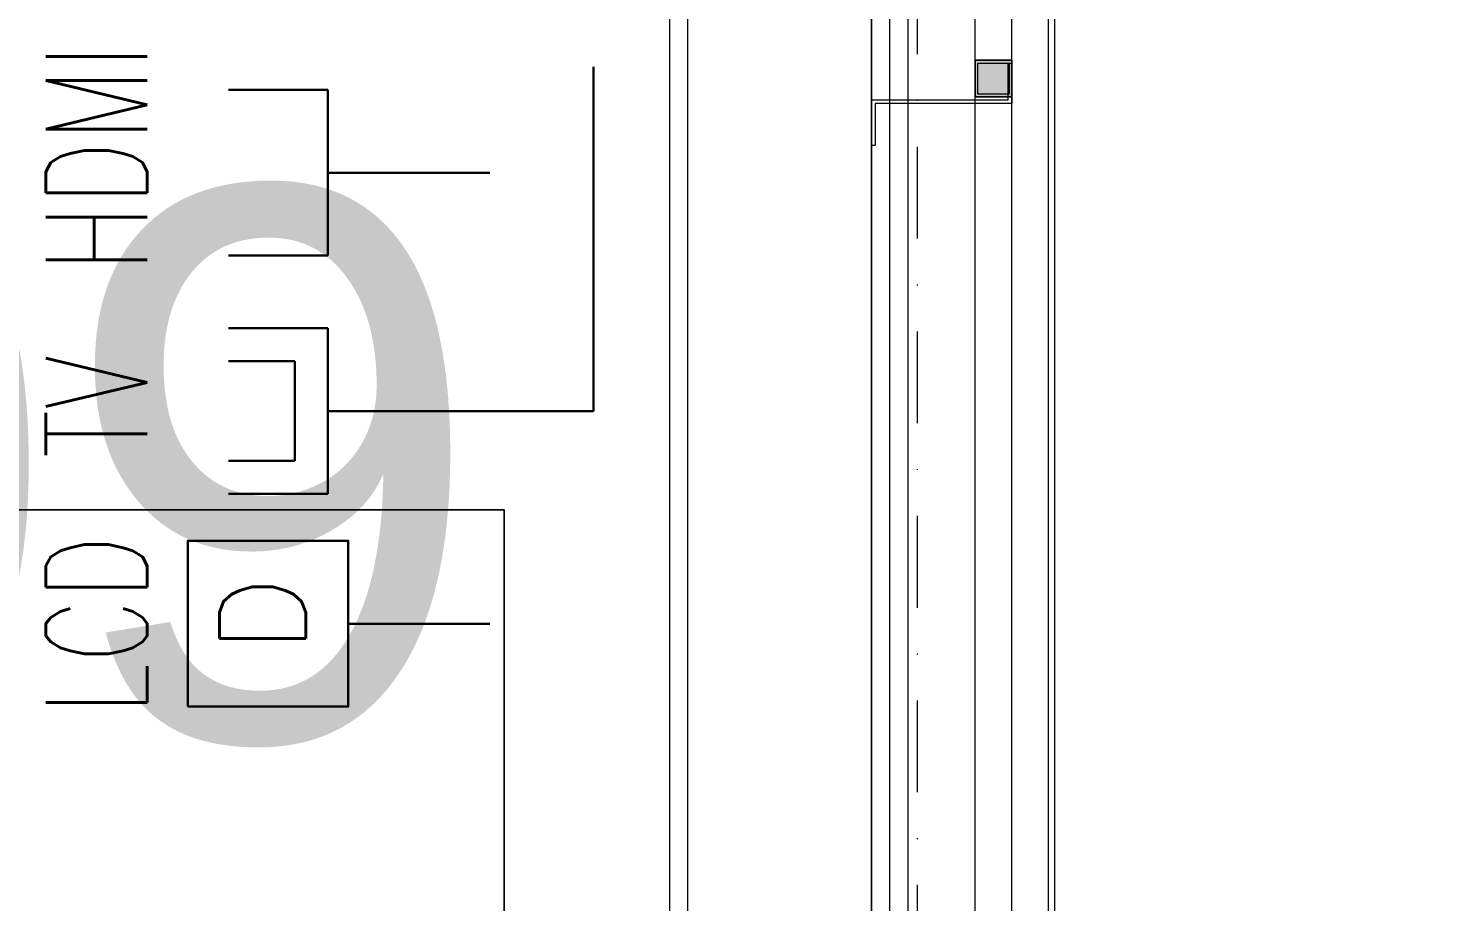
# Model space of a CAD drawing. Extents: x -9058 to 11890, y 0 to 8114.
# Drawn here: x 9763.3 to 9918.4, y 2579.7 to 2674.8 of the extents above; entities that cross this region are included whole.
import ezdxf
from ezdxf.enums import TextEntityAlignment as Align

# ---------------------------------------------------------------- set-up
doc = ezdxf.new("R2010")
doc.units = 0
doc.header["$LTSCALE"] = 10
doc.header["$MEASUREMENT"] = 0
doc.linetypes.add('CENTER', pattern=[2, 1.25, -0.25, 0.25, -0.25])
doc.linetypes.add('DASHDOT', pattern=[1, 0.5, -0.25, 0, -0.25])
doc.layers.get('0').update_dxf_attribs({"color": 9, "lineweight": 9})
for name, color, linetype, lineweight in [('00', 9, 'Continuous', 9), ('05', 9, 'Continuous', 9), ('06D', 9, 'Continuous', 9), ('10', 9, 'Continuous', 9), ('14', 9, 'Continuous', 9), ('21_mahal200', 9, 'Continuous', 9), ('21_mahal200 @ 20', 9, 'Continuous', 9), ('24', 9, 'DASHDOT', 9), ('33', 9, 'BATTING', 9), ('E-DATA LCD EKRAN', 7, 'Continuous', 30), ('E-DATA PRİZİ (RJ45)', 7, 'Continuous', 30), ('E-KABLO', 7, 'Continuous', 30), ('E-YAZI', 7, 'Continuous', 30)]:
    doc.layers.add(name, color=color, linetype=linetype, lineweight=lineweight)
doc.styles.add('Arial', font='arial.ttf', dxfattribs={"height": 2.5})
doc.styles.add('E-YAZI', font='txttw.shx')
doc.styles.add('MuuM_TEXT-STANDART', font='ARIALN.TTF')
doc.linetypes.add('BATTING', pattern='A,0.0001,-0.1,[134,ltypeshp.shx,S=0.1,R=0,X=-0.1,Y=0],-0.2,[134,ltypeshp.shx,S=0.1,R=180,X=0.1,Y=0],-0.1', length=0.4001)

# ---------------------------------------------------------------- blocks, each defined once
blk = doc.blocks.new('p-mek')
at = {"color": 6}
blk.add_lwpolyline([(210.29, -281.08, -0.000027), (210.29, -1029.08, 0.400031)], format="xyb", dxfattribs=at)
blk = doc.blocks.new('p-s-profil')
at = {"layer": '10'}
blk.add_lwpolyline([(9, 15.3), (4.6, 15.3), (4.6, 0.4), (0, 0.4), (0, 0), (5, 0), (5, 14.9), (9, 14.9), (9, 15.3)], dxfattribs=at)
blk.add_lwpolyline([(9, 15.3), (4.6, 15.3), (4.6, 0.4), (0, 0.4), (0, 0), (5, 0), (5, 14.9), (9, 14.9), (9, 15.3)], dxfattribs=at)
blk = doc.blocks.new('p-kutu_profil_40x40')
h = blk.add_hatch(color=256)
h.dxf.hatch_style = 1
h.paths.add_polyline_path([(0, 0), (4, 0), (4, 4), (0, 4)])
h = blk.add_hatch(color=255)
h.dxf.hatch_style = 1
h.paths.add_polyline_path([(0, 0), (4, 0), (4, 4), (0, 4)])
blk.add_lwpolyline([(0, 0), (4, 0), (4, 4), (0, 4)], close=True)
at = {"layer": '10'}
for points in [[(0, 4), (4, 4), (4, 0), (0, 0)], [(0, 4), (4, 4), (4, 0), (0, 0)], [(0, 0), (4, 0), (4, 4), (0, 4)], [(0.3, 3.7), (3.7, 3.7), (3.7, 0.3), (0.3, 0.3)], [(0.3, 3.7), (3.7, 3.7), (3.7, 0.3), (0.3, 0.3)]]:
    blk.add_lwpolyline(points, close=True, dxfattribs=at)
blk = doc.blocks.new('p-porsche_mobilya')
blk.add_lwpolyline([(0, 0), (0, 140), (65, 140), (65, 95)])
blk.add_lwpolyline([(65, 95), (65, 140), (0, 140), (0, 0), (235, 0), (235, 95)], close=True)
blk = doc.blocks.new('0a_roomno2')
at = {"style": 'Arial'}
blk.add_attdef('ODANO', (0, 1.505), '', height=3, dxfattribs=at)
blk.add_attdef('MEKANADI', text='', height=3, dxfattribs=at).set_placement((0.525, -4.75), align=Align.BOTTOM_LEFT)
at = {"style": 'MuuM_TEXT-STANDART', "width": 0.6}
for tag, p in [('YER01', (15, -7)), ('TAVAN01', (20.625, -7)), ('DUVAR01', (26.25, -7)), ('YER02', (15, -10.375)), ('TAVAN02', (20.625, -10.375)), ('DUVAR02', (26.25, -10.375)), ('YER03', (15, -13.75)), ('TAVAN03', (20.625, -13.75)), ('DUVAR03', (26.25, -13.75))]:
    blk.add_attdef(tag, text='', height=2.25, dxfattribs=at).set_placement(p, align=Align.MIDDLE_CENTER)
at = {"style": 'MuuM_TEXT-STANDART'}
blk.add_attdef('M2', text='', height=2.25, dxfattribs=at).set_placement((1.3231, -7.8046), align=Align.MIDDLE_LEFT)
at = {"style": 'MuuM_TEXT-STANDART', "width": 0.6}
blk.add_attdef('TEMIZTAVANYUKSEKLIGI', text='', height=2.25, dxfattribs=at).set_placement((2.7, -13.1619), align=Align.MIDDLE_LEFT)
blk = doc.blocks.new('*U1172')
at = {"layer": '21_mahal200 @ 20'}
ref = blk.add_blockref('0a_roomno2', (9366, 2562.2), dxfattribs=dict(at, xscale=20, yscale=20, zscale=20))
ref.add_attrib('ODANO', ' PRS-1K-09', (9366, 2597.3), dxfattribs={"layer": '0', "height": 60, "style": 'Arial'})
blk = doc.blocks.new('E-LCD+TV+HDMI')
at = {"layer": 'E-DATA PRİZİ (RJ45)', "color": 1}
for p, q in [((-24.58, 77.49), (-24.58, 48)), ((-14.75, 77.49), (-14.75, 57.83)), ((14.75, 77.49), (14.75, 57.83)), ((24.58, 77.49), (24.58, 48)), ((46.06, 77.49), (46.06, 48)), ((95.21, 77.49), (95.21, 48)), ((-14.75, 57.83), (14.75, 57.83)), ((-24.58, 48), (24.58, 48)), ((0, 48), (0, 0)), ((46.06, 48), (95.21, 48)), ((70.64, 48), (70.64, 0)), ((-63.03, 0), (-63.03, 41.99))]:
    blk.add_line(p, q, dxfattribs=at)
blk.add_lwpolyline([(-87.61, 89.56), (-38.46, 89.56), (-38.46, 41.99), (-87.61, 41.99)], close=True, dxfattribs=at)
at = {"layer": 'E-DATA PRİZİ (RJ45)', "color": 1, "style": 'E-YAZI'}
blk.add_text('D', height=25.6, dxfattribs=at).set_placement((-71.83, 54.59))
at = {"layer": 'E-YAZI', "color": 1, "style": 'E-YAZI', "width": 0.7}
for s, p in [('LCD', (-90, 101.57)), ('TV', (-14, 101.57)), ('HDMI', (41.23, 101.57))]:
    blk.add_text(s, height=30, dxfattribs=at).set_placement(p)

msp = doc.modelspace()

# ---------------------------------------------------------------- linework, layer by layer
at = {"layer": '00'}
msp.add_lwpolyline([(9835.06, 2535.87), (9835.06, 2567.87), (9835.06, 2751.43), (9835.06, 2775.87), (9855.06, 2775.87), (9855.06, 2567.87), (9855.06, 2535.87), (9835.06, 2535.87)], dxfattribs=at)
at = {"layer": '06D'}
for points in [[(9859.06, 2535.87), (9859.06, 2775.87)], [(9866.36, 2535.87), (9866.36, 2775.87)], [(9870.36, 2535.87), (9870.36, 2775.87)], [(9855.06, 2535.87), (9855.06, 2773.79)]]:
    msp.add_lwpolyline(points, dxfattribs=at)
at = {"layer": '10'}
for points in [[(9874.36, 2535.87), (9874.36, 2770.87)], [(9875.06, 2535.87), (9875.06, 2770.87)]]:
    msp.add_lwpolyline(points, dxfattribs=at)
at = {"layer": '14'}
msp.add_lwpolyline([(9833.06, 2777.87), (9833.06, 2533.87)], dxfattribs=at)
at = {"layer": '24', "ltscale": 2}
for points in [[(9755.06, 4008.37), (9755.06, 3968.37), (9855.06, 3968.37), (9855.06, 2535.87)], [(9960.06, 4008.37), (9960.06, 3968.37), (9860.06, 3968.37), (9860.06, 2535.87)]]:
    msp.add_lwpolyline(points, dxfattribs=at)
at = {"layer": '33', "ltscale": 0.2, "flags": 128}
msp.add_lwpolyline([(9857.06, 2535.87), (9857.06, 2775.87)], dxfattribs=at)
at = {"layer": 'E-KABLO', "color": 6, "linetype": 'CENTER', "ltscale": 3}
for p, q in [((9824.8, 2633.09), (9824.8, 2709.7)), ((9813.51, 2633.09), (9824.8, 2633.09))]:
    msp.add_line(p, q, dxfattribs=at)

# ---------------------------------------------------------------- block references
at = {"rotation": 270}
msp.add_blockref('p-kutu_profil_40x40', (9866.36, 2671.3), dxfattribs=at)
at = {"xscale": -1, "rotation": 270}
msp.add_blockref('p-s-profil', (9855.06, 2662), dxfattribs=at)
at = {"layer": '05', "transparency": 33554610, "xscale": -1}
msp.add_blockref('p-porsche_mobilya', (9815.06, 2482.33), dxfattribs=at)
at = {"layer": '06D'}
msp.add_blockref('p-mek', (7675.06, 3723.87), dxfattribs=at)
at = {"layer": '21_mahal200', "color": 6}
msp.add_blockref('*U1172', (0, 0), dxfattribs=at)
at = {"layer": 'E-DATA LCD EKRAN', "color": 1, "xscale": 0.3674999999999999, "yscale": 0.3674999999999999, "zscale": 0.3674999999999999, "rotation": 89.99999999999999}
msp.add_blockref('E-LCD+TV+HDMI', (9813.51, 2633.09), dxfattribs=at)

doc.saveas('drawing.dxf')
